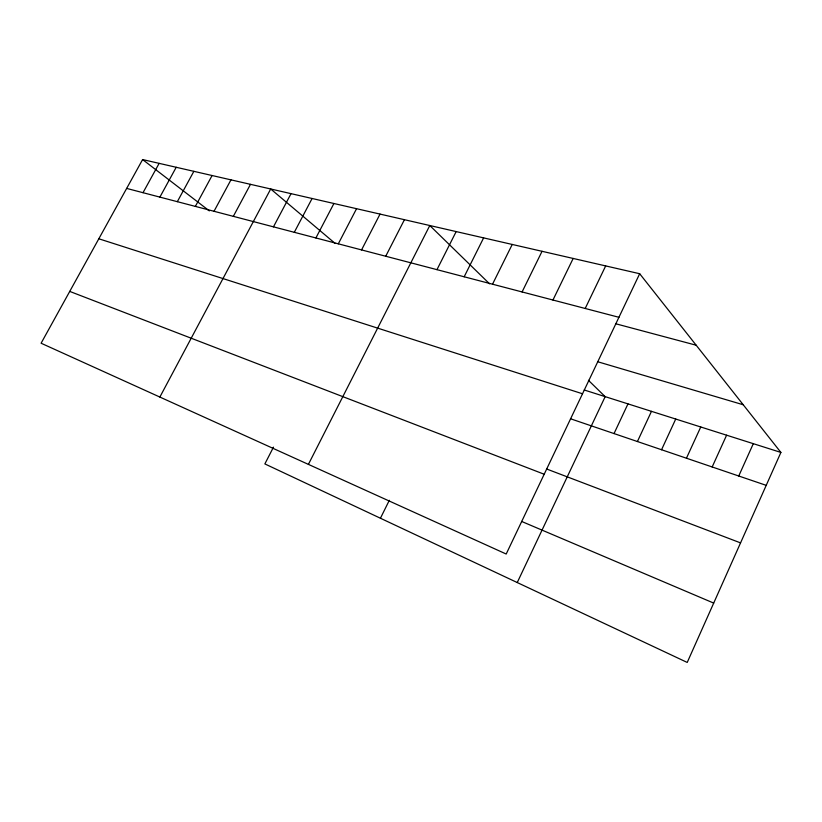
<?xml version="1.0" encoding="UTF-8"?>
<svg xmlns="http://www.w3.org/2000/svg" width="822" height="822" viewBox="0 0 822 822"><rect width="100%" height="100%" fill="white"/><g stroke="black" fill="none" stroke-linecap="round" stroke-linejoin="round"><path stroke-width="1.23" d="M639.68 273.726L506.198 554.028L41.1 343.226L142.607 159.56L639.68 273.726L780.9 452.429L687.223 662.44L264.859 463.916L273.479 447.147M738.742 476.01L753.301 443.675M712.171 466.968L726.597 435.198M686.442 458.214L700.755 426.988M661.546 449.737L675.725 419.045M637.42 441.527L651.476 411.339M614.034 433.574L627.977 403.879M517.244 582.541L605.177 396.646L588.439 380.319M585.202 308.466L605.68 265.917M552.949 300.03L573.17 258.447M522.093 291.944L542.047 251.306M380.432 518.24L389.32 500.3M492.522 284.207L512.229 244.453M464.173 276.788L483.624 237.887M436.965 269.657L456.169 231.578M308.404 464.379L429.793 225.516L489.552 283.826M385.724 256.238L404.434 219.7M361.557 249.919L380.041 214.09M338.304 243.826L356.553 208.696M315.895 237.959L333.917 203.496M294.297 232.307L312.093 198.492M273.459 226.851L291.039 193.653M159.858 397.057L270.705 188.988L335.006 243.322M233.335 216.34L250.484 184.344M214.018 211.285L230.961 179.854M195.359 206.404L212.097 175.518M177.326 201.678L193.858 171.336M159.889 197.116L176.216 167.277M143.007 192.697L159.139 163.362M126.66 188.413L618.935 317.302M615.863 323.796L696.172 345.219M597.553 361.701L743.232 404.763M584.216 389.988L780.9 452.429M98.825 238.781L582.51 393.779M570.509 418.768L766.217 485.35M546.599 468.982L740.55 542.89M69.736 291.409L544.195 474.243M521.621 521.436L713.702 603.091M142.607 159.56L209.353 210.894"/></g></svg>
